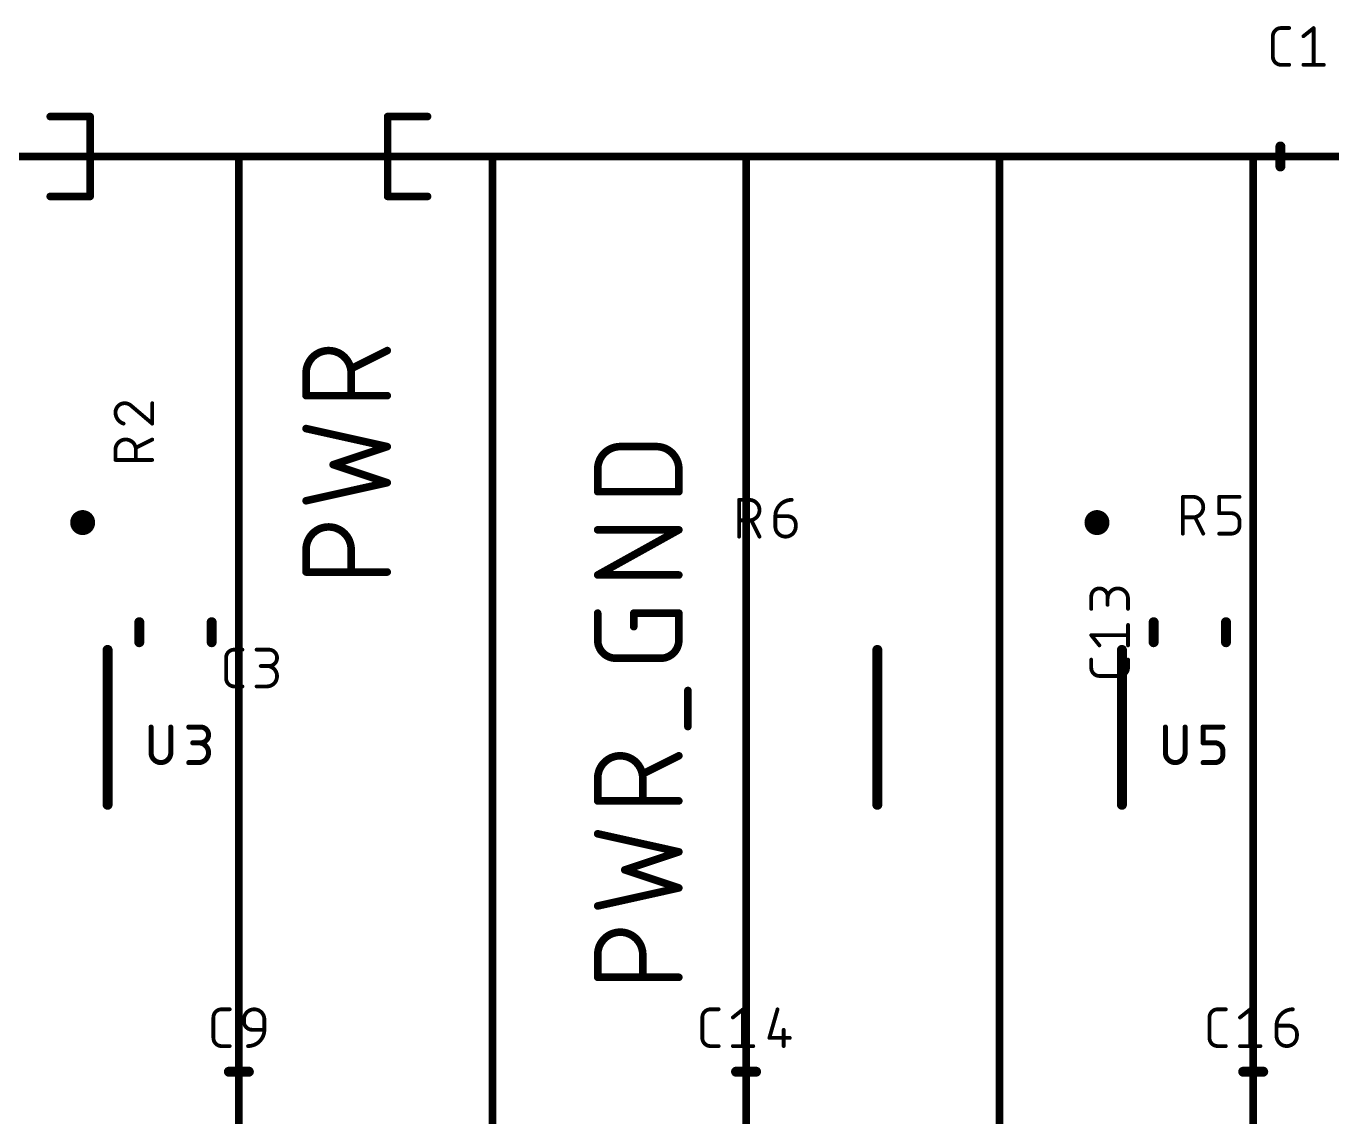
# Model space of a CAD drawing. Extents: x 0 to 95, y -1 to 127.
# Drawn here: x 44 to 70.16, y 21.43 to 43.27 of the extents above; entities that cross this region are included whole.
import ezdxf

# ---------------------------------------------------------------- set-up
doc = ezdxf.new("R2010")
doc.units = 0
doc.layers.add('21', color=253, linetype='CONTINUOUS')
doc.layers.add('25', color=253, linetype='CONTINUOUS')

msp = doc.modelspace()

# ---------------------------------------------------------------- linework, layer by layer
at = {"layer": '21'}
for points, const_width in [([(44.48, 41.46), (45.28, 41.46)], 0.1524), ([(45.28, 41.46), (45.28, 39.86)], 0.1524), ([(51.24, 39.86), (51.24, 41.46)], 0.1524), ([(51.24, 41.46), (52.04, 41.46)], 0.1524), ([(69.125, 40.46), (69.125, 40.86)], 0.2), ([(48.26, 40.66), (43.18, 40.66)], 0.1524), ([(48.26, 40.66), (48.26, -1.25)], 0.1524), ([(53.34, 40.66), (48.26, 40.66)], 0.1524), ([(53.34, 40.66), (53.34, -1.25)], 0.1524), ([(58.42, 40.66), (53.34, 40.66)], 0.1524), ([(58.42, 40.66), (58.42, -1.25)], 0.1524), ([(63.5, 40.66), (58.42, 40.66)], 0.1524), ([(63.5, 40.66), (63.5, -1.25)], 0.1524), ([(68.58, 40.66), (63.5, 40.66)], 0.1524), ([(68.58, 40.66), (68.58, -1.25)], 0.1524), ([(73.66, 40.66), (68.58, 40.66)], 0.1524), ([(45.28, 39.86), (44.48, 39.86)], 0.1524), ([(52.04, 39.86), (51.24, 39.86)], 0.1524), ([(46.265, 30.935), (46.265, 31.335)], 0.2), ([(47.715, 30.935), (47.715, 31.335)], 0.2), ([(66.585, 30.935), (66.585, 31.335)], 0.2), ([(68.035, 30.935), (68.035, 31.335)], 0.2), ([(45.63, 30.78), (45.63, 27.68)], 0.2), ([(61.05, 30.78), (61.05, 27.68)], 0.2), ([(65.95, 30.78), (65.95, 27.68)], 0.2), ([(48.06, 22.335), (48.46, 22.335)], 0.2), ([(58.22, 22.335), (58.62, 22.335)], 0.2), ([(68.38, 22.335), (68.78, 22.335)], 0.2)]:
    msp.add_lwpolyline(points, dxfattribs=dict(at, const_width=const_width))
for points, const_width in [([(44.48, 41.4981, 1), (44.48, 41.4219)], 0.0762), ([(45.3181, 41.46, 1), (45.2419, 41.46)], 0.0762), ([(45.28, 41.4219, 1), (45.28, 41.4981)], 0.0762), ([(51.2781, 41.46, 1), (51.2019, 41.46)], 0.0762), ([(51.24, 41.4981, 1), (51.24, 41.4219)], 0.0762), ([(52.04, 41.4219, 1), (52.04, 41.4981)], 0.0762), ([(69.175, 40.86, 1), (69.075, 40.86)], 0.1), ([(48.2981, 40.66, 1), (48.2219, 40.66)], 0.0762), ([(48.26, 40.6981, 1), (48.26, 40.6219)], 0.0762), ([(48.26, 40.6219, 1), (48.26, 40.6981)], 0.0762), ([(53.3781, 40.66, 1), (53.3019, 40.66)], 0.0762), ([(53.34, 40.6981, 1), (53.34, 40.6219)], 0.0762), ([(53.34, 40.6219, 1), (53.34, 40.6981)], 0.0762), ([(58.4581, 40.66, 1), (58.3819, 40.66)], 0.0762), ([(58.42, 40.6981, 1), (58.42, 40.6219)], 0.0762), ([(58.42, 40.6219, 1), (58.42, 40.6981)], 0.0762), ([(63.5381, 40.66, 1), (63.4619, 40.66)], 0.0762), ([(63.5, 40.6981, 1), (63.5, 40.6219)], 0.0762), ([(63.5, 40.6219, 1), (63.5, 40.6981)], 0.0762), ([(68.6181, 40.66, 1), (68.5419, 40.66)], 0.0762), ([(68.58, 40.6981, 1), (68.58, 40.6219)], 0.0762), ([(68.58, 40.6219, 1), (68.58, 40.6981)], 0.0762), ([(69.075, 40.46, 1), (69.175, 40.46)], 0.1), ([(44.48, 39.8981, 1), (44.48, 39.8219)], 0.0762), ([(45.2419, 39.86, 1), (45.3181, 39.86)], 0.0762), ([(45.28, 39.8219, 1), (45.28, 39.8981)], 0.0762), ([(51.24, 39.8981, 1), (51.24, 39.8219)], 0.0762), ([(51.2019, 39.86, 1), (51.2781, 39.86)], 0.0762), ([(52.04, 39.8219, 1), (52.04, 39.8981)], 0.0762), ([(45.13, 33.205, 1), (45.13, 33.455, 1), (45.13, 33.205)], 0.25), ([(65.45, 33.205, 1), (65.45, 33.455, 1), (65.45, 33.205)], 0.25), ([(46.315, 31.335, 1), (46.215, 31.335)], 0.1), ([(47.765, 31.335, 1), (47.665, 31.335)], 0.1), ([(66.635, 31.335, 1), (66.535, 31.335)], 0.1), ([(68.085, 31.335, 1), (67.985, 31.335)], 0.1), ([(45.68, 30.78, 1), (45.58, 30.78)], 0.1), ([(46.215, 30.935, 1), (46.315, 30.935)], 0.1), ([(47.665, 30.935, 1), (47.765, 30.935)], 0.1), ([(61.1, 30.78, 1), (61, 30.78)], 0.1), ([(66, 30.78, 1), (65.9, 30.78)], 0.1), ([(66.535, 30.935, 1), (66.635, 30.935)], 0.1), ([(67.985, 30.935, 1), (68.085, 30.935)], 0.1), ([(45.58, 27.68, 1), (45.68, 27.68)], 0.1), ([(61, 27.68, 1), (61.1, 27.68)], 0.1), ([(65.9, 27.68, 1), (66, 27.68)], 0.1), ([(48.06, 22.385, 1), (48.06, 22.285)], 0.1), ([(48.46, 22.285, 1), (48.46, 22.385)], 0.1), ([(58.22, 22.385, 1), (58.22, 22.285)], 0.1), ([(58.62, 22.285, 1), (58.62, 22.385)], 0.1), ([(68.38, 22.385, 1), (68.38, 22.285)], 0.1), ([(68.78, 22.285, 1), (68.78, 22.385)], 0.1)]:
    msp.add_lwpolyline(points, format="xyb", dxfattribs=dict(at, const_width=const_width))
at = {"layer": '25'}
for points, const_width in [([(69.1374, 43.2319, 0.4142), (68.9737, 43.0682)], 0.0762), ([(69.1374, 43.251, 1), (69.1374, 43.2129)], 0.0381), ([(69.1374, 43.2129, 1), (69.1374, 43.2509)], 0.0381), ([(69.3011, 43.2129, 1), (69.3011, 43.251)], 0.0381), ([(69.8092, 43.2319, 1), (69.7711, 43.2319)], 0.0381), ([(69.8021, 43.217, 1), (69.7783, 43.2468)], 0.0381), ([(68.9927, 43.0682, 1), (68.9546, 43.0682)], 0.0381), ([(68.9546, 43.0682, 1), (68.9927, 43.0682)], 0.0381), ([(69.5737, 43.0831, 1), (69.5975, 43.0533)], 0.0381), ([(68.9737, 42.659, 0.4142), (69.1374, 42.4953)], 0.0762), ([(68.9927, 42.659, 1), (68.9546, 42.659)], 0.0381), ([(68.9546, 42.659, 1), (68.9927, 42.659)], 0.0381), ([(69.1374, 42.5144, 1), (69.1374, 42.4763)], 0.0381), ([(69.1374, 42.4763, 1), (69.1374, 42.5144)], 0.0381), ([(69.3011, 42.4763, 1), (69.3011, 42.5144)], 0.0381), ([(69.5856, 42.5144, 1), (69.5856, 42.4763)], 0.0381), ([(69.7711, 42.4953, 1), (69.8092, 42.4953)], 0.0381), ([(69.9948, 42.4763, 1), (69.9948, 42.5144)], 0.0381), ([(50.5093, 36.3222, 1), (49.6062, 36.3222)], 0.1524), ([(51.2488, 36.7397, 1), (51.2148, 36.8079)], 0.0762), ([(49.6443, 36.3222, 1), (49.5681, 36.3222)], 0.0762), ([(49.5681, 36.3222, 1), (49.6443, 36.3222)], 0.0762), ([(50.5474, 36.3222, 1), (50.4712, 36.3222)], 0.0762), ([(50.4712, 36.3222, 1), (50.5474, 36.3222)], 0.0762), ([(50.4923, 36.4466, 1), (50.5264, 36.3785)], 0.0762), ([(49.6062, 35.9088, 1), (49.6062, 35.8326)], 0.0762), ([(49.5681, 35.8707, 1), (49.6443, 35.8707)], 0.0762), ([(50.4712, 35.8707, 1), (50.5474, 35.8707)], 0.0762), ([(51.2318, 35.8326, 1), (51.2318, 35.9088)], 0.0762), ([(45.9723, 35.7197, 0.4142), (45.7881, 35.5356)], 0.0762), ([(46.1155, 35.6583, 0.2053), (45.9723, 35.7197)], 0.0762), ([(45.9722, 35.7387, 1), (45.9723, 35.7007)], 0.0381), ([(45.9723, 35.7007, 1), (45.9723, 35.7388)], 0.0381), ([(46.1278, 35.6728, 1), (46.1031, 35.6438)], 0.0381), ([(46.1017, 35.6452, 1), (46.1293, 35.6715)], 0.0381), ([(46.5438, 35.7197, 1), (46.5057, 35.7197)], 0.0381), ([(45.7881, 35.5356, 0.3252), (45.9518, 35.3105)], 0.0762), ([(45.8071, 35.5356, 1), (45.7691, 35.5355)], 0.0381), ([(45.7691, 35.5356, 1), (45.8072, 35.5356)], 0.0381), ([(45.9459, 35.2924, 1), (45.9577, 35.3286)], 0.0381), ([(46.5057, 35.3105, 1), (46.5438, 35.3105)], 0.0381), ([(46.5124, 35.296, 1), (46.537, 35.325)], 0.0381), ([(49.6145, 35.2491, 1), (49.5979, 35.1747)], 0.0762), ([(46.1973, 34.7887, 1), (45.7881, 34.7887)], 0.0762), ([(45.8072, 34.7887, 1), (45.7691, 34.7887)], 0.0381), ([(45.7691, 34.7887, 1), (45.8072, 34.7887)], 0.0381), ([(46.1888, 34.8466, 1), (46.2058, 34.8126)], 0.0381), ([(46.2164, 34.7887, 1), (46.1783, 34.7887)], 0.0381), ([(46.1783, 34.7887, 1), (46.2164, 34.7887)], 0.0381), ([(46.5332, 34.9763, 1), (46.5162, 35.0103)], 0.0381), ([(51.2438, 34.8145, 1), (51.2198, 34.8868)], 0.0762), ([(51.2235, 34.8135, 1), (51.2401, 34.8879)], 0.0762), ([(55.8998, 34.8517, 0.4142), (55.4482, 34.4001)], 0.1524), ([(55.8998, 34.8898, 1), (55.8998, 34.8136)], 0.0762), ([(55.8998, 34.8136, 1), (55.8998, 34.8898)], 0.0762), ([(57.0738, 34.4001, 0.4142), (56.6222, 34.8517)], 0.1524), ([(56.6222, 34.8898, 1), (56.6222, 34.8136)], 0.0762), ([(56.6222, 34.8136, 1), (56.6222, 34.8898)], 0.0762), ([(45.7881, 34.6031, 1), (45.7881, 34.565)], 0.0381), ([(45.7691, 34.5841, 1), (45.8072, 34.5841)], 0.0381), ([(46.1783, 34.5841, 1), (46.2164, 34.5841)], 0.0381), ([(46.5247, 34.565, 1), (46.5247, 34.6031)], 0.0381), ([(50.1601, 34.5256, 1), (50.136, 34.4533)], 0.0762), ([(50.136, 34.5256, 1), (50.1601, 34.4533)], 0.0762), ([(55.4863, 34.4001, 1), (55.4101, 34.4001)], 0.0762), ([(55.4101, 34.4001, 1), (55.4863, 34.4001)], 0.0762), ([(57.1119, 34.4001, 1), (57.0357, 34.4001)], 0.0762), ([(57.0357, 34.4001, 1), (57.1119, 34.4001)], 0.0762), ([(51.2198, 34.0921, 1), (51.2438, 34.1643)], 0.0762), ([(51.2401, 34.091, 1), (51.2235, 34.1654)], 0.0762), ([(55.4482, 33.9867, 1), (55.4482, 33.9105)], 0.0762), ([(57.0738, 33.9105, 1), (57.0738, 33.9867)], 0.0762), ([(49.5979, 33.8041, 1), (49.6145, 33.7298)], 0.0762), ([(55.4101, 33.9486, 1), (55.4863, 33.9486)], 0.0762), ([(57.0357, 33.9486, 1), (57.1119, 33.9486)], 0.0762), ([(58.2803, 33.8038, 1), (58.2803, 33.7657)], 0.0381), ([(58.2994, 33.7847, 1), (58.2613, 33.7847)], 0.0381), ([(58.4849, 33.8038, 1), (58.4849, 33.7657)], 0.0381), ([(58.4849, 33.3755, 1), (58.4849, 33.7847)], 0.0762), ([(58.4849, 33.7657, 1), (58.4849, 33.8038)], 0.0381), ([(59.3341, 33.7847, 0.4142), (59.0067, 33.4573)], 0.0762), ([(59.3341, 33.7657, 1), (59.3341, 33.8037)], 0.0381), ([(67.1893, 33.8447, 1), (67.1513, 33.8447)], 0.0381), ([(67.1703, 33.8638, 1), (67.1703, 33.8257)], 0.0381), ([(67.3749, 33.4355, 1), (67.3749, 33.8447)], 0.0762), ([(67.3749, 33.8638, 1), (67.3749, 33.8257)], 0.0381), ([(67.3749, 33.8257, 1), (67.3749, 33.8638)], 0.0381), ([(67.8967, 33.8638, 1), (67.8967, 33.8257)], 0.0381), ([(67.9158, 33.8447, 1), (67.8777, 33.8447)], 0.0381), ([(68.3059, 33.8257, 1), (68.3059, 33.8638)], 0.0381), ([(59.0067, 33.4764, 1), (59.0067, 33.4383)], 0.0381), ([(59.0258, 33.4573, 1), (58.9877, 33.4573)], 0.0381), ([(59.4159, 33.2936, 0.4142), (59.2522, 33.4573)], 0.0762), ([(59.2522, 33.4764, 1), (59.2522, 33.4383)], 0.0381), ([(59.2522, 33.4383, 1), (59.2522, 33.4764)], 0.0381), ([(67.8967, 33.5364, 1), (67.8967, 33.4983)], 0.0381), ([(67.8777, 33.5173, 1), (67.9158, 33.5173)], 0.0381), ([(68.1422, 33.5364, 1), (68.1422, 33.4983)], 0.0381), ([(68.3059, 33.3536, 0.4142), (68.1422, 33.5173)], 0.0762), ([(68.1422, 33.4983, 1), (68.1422, 33.5364)], 0.0381), ([(50.5093, 32.7911, 1), (49.6062, 32.7911)], 0.1524), ([(55.4482, 33.2225, 1), (55.4482, 33.1463)], 0.0762), ([(57.0923, 33.151, 1), (57.0553, 33.2177)], 0.0762), ([(57.0738, 33.1463, 1), (57.0738, 33.2225)], 0.0762), ([(58.2803, 33.3945, 1), (58.2803, 33.3564)], 0.0381), ([(58.4849, 33.3945, 1), (58.4849, 33.3564)], 0.0381), ([(58.4849, 33.3564, 1), (58.4849, 33.3945)], 0.0381), ([(58.5429, 33.384, 1), (58.5088, 33.367)], 0.0381), ([(58.9877, 33.4573, 1), (59.0258, 33.4573)], 0.0381), ([(59.0067, 33.2527, 1), (59.4159, 33.2527)], 0.0762), ([(59.0258, 33.2527, 1), (58.9877, 33.2527)], 0.0381), ([(58.9877, 33.2527, 1), (59.0258, 33.2527)], 0.0381), ([(59.435, 33.2936, 1), (59.3969, 33.2936)], 0.0381), ([(59.3969, 33.2936, 1), (59.435, 33.2936)], 0.0381), ([(59.435, 33.2527, 1), (59.3969, 33.2527)], 0.0381), ([(59.3969, 33.2527, 1), (59.435, 33.2527)], 0.0381), ([(67.1703, 33.4545, 1), (67.1703, 33.4164)], 0.0381), ([(67.3749, 33.4545, 1), (67.3749, 33.4164)], 0.0381), ([(67.3749, 33.4164, 1), (67.3749, 33.4545)], 0.0381), ([(67.4329, 33.444, 1), (67.3988, 33.427)], 0.0381), ([(68.1422, 33.1081, 0.4142), (68.3059, 33.2718)], 0.0762), ([(68.325, 33.3536, 1), (68.2869, 33.3536)], 0.0381), ([(68.2869, 33.3536, 1), (68.325, 33.3536)], 0.0381), ([(68.325, 33.2718, 1), (68.2869, 33.2718)], 0.0381), ([(68.2869, 33.2718, 1), (68.325, 33.2718)], 0.0381), ([(58.2613, 33.0481, 1), (58.2994, 33.0481)], 0.0381), ([(58.6725, 33.0396, 1), (58.7066, 33.0566)], 0.0381), ([(67.1513, 33.1081, 1), (67.1893, 33.1081)], 0.0381), ([(67.5625, 33.0996, 1), (67.5966, 33.1166)], 0.0381), ([(67.8967, 33.1272, 1), (67.8967, 33.0891)], 0.0381), ([(68.1422, 33.1272, 1), (68.1422, 33.0891)], 0.0381), ([(68.1422, 33.0891, 1), (68.1422, 33.1272)], 0.0381), ([(49.6443, 32.7911, 1), (49.5681, 32.7911)], 0.0762), ([(49.5681, 32.7911, 1), (49.6443, 32.7911)], 0.0762), ([(50.5474, 32.7911, 1), (50.4712, 32.7911)], 0.0762), ([(50.4712, 32.7911, 1), (50.5474, 32.7911)], 0.0762), ([(49.6062, 32.3777, 1), (49.6062, 32.3015)], 0.0762), ([(49.5681, 32.3396, 1), (49.6443, 32.3396)], 0.0762), ([(50.4712, 32.3396, 1), (50.5474, 32.3396)], 0.0762), ([(51.2318, 32.3015, 1), (51.2318, 32.3777)], 0.0762), ([(55.4482, 32.3193, 1), (55.4482, 32.2431)], 0.0762), ([(55.4297, 32.3145, 1), (55.4667, 32.2479)], 0.0762), ([(57.0738, 32.2431, 1), (57.0738, 32.3193)], 0.0762), ([(65.6627, 31.8476, 1), (65.3353, 31.8476)], 0.0762), ([(66.0719, 31.8067, 1), (65.6627, 31.8067)], 0.0762), ([(65.3543, 31.8476, 1), (65.3163, 31.8476)], 0.0381), ([(65.3163, 31.8476, 1), (65.3543, 31.8476)], 0.0381), ([(65.6817, 31.8476, 1), (65.6436, 31.8476)], 0.0381), ([(65.6436, 31.8476, 1), (65.6817, 31.8476)], 0.0381), ([(65.6436, 31.8067, 1), (65.6817, 31.8067)], 0.0381), ([(65.6436, 31.6839, 1), (65.6817, 31.6839)], 0.0381), ([(66.0909, 31.8067, 1), (66.0529, 31.8067)], 0.0381), ([(66.0529, 31.8067, 1), (66.0909, 31.8067)], 0.0381), ([(55.4863, 31.517, 1), (55.4101, 31.517)], 0.0762), ([(56.2088, 31.517, 1), (56.1326, 31.517)], 0.0762), ([(56.1707, 31.5551, 1), (56.1707, 31.4789)], 0.0762), ([(57.1119, 31.517, 1), (57.0357, 31.517)], 0.0762), ([(57.0738, 31.4789, 1), (57.0738, 31.5551)], 0.0762), ([(65.3163, 31.6021, 1), (65.3543, 31.6021)], 0.0381), ([(66.0529, 31.6021, 1), (66.0909, 31.6021)], 0.0381), ([(56.1326, 31.2461, 1), (56.2088, 31.2461)], 0.0762), ([(66.0909, 31.2798, 1), (66.0529, 31.2798)], 0.0381), ([(55.4482, 30.9752, 0.4142), (55.8094, 30.6139)], 0.1524), ([(55.4863, 30.9752, 1), (55.4101, 30.9751)], 0.0762), ([(55.4101, 30.9752, 1), (55.4863, 30.9752)], 0.0762), ([(56.7126, 30.6139, 0.4142), (57.0738, 30.9752)], 0.1524), ([(57.1119, 30.9752, 1), (57.0357, 30.9752)], 0.0762), ([(57.0357, 30.9752, 1), (57.1119, 30.9752)], 0.0762), ([(65.3502, 31.0871, 1), (65.3204, 31.0633)], 0.0381), ([(65.3353, 31.0942, 1), (65.3353, 31.0561)], 0.0381), ([(65.4841, 30.8587, 1), (65.5139, 30.8825)], 0.0381), ([(66.0529, 30.8706, 1), (66.0909, 30.8706)], 0.0381), ([(66.0719, 31.0561, 1), (66.0719, 31.0942)], 0.0381), ([(48.1671, 30.7859, 0.4142), (48.0034, 30.6222)], 0.0762), ([(48.0225, 30.6222, 1), (47.9844, 30.6222)], 0.0381), ([(47.9844, 30.6222, 1), (48.0225, 30.6222)], 0.0381), ([(48.1671, 30.805, 1), (48.1671, 30.7669)], 0.0381), ([(48.1671, 30.7669, 1), (48.1671, 30.8049)], 0.0381), ([(48.3308, 30.7669, 1), (48.3308, 30.805)], 0.0381), ([(48.6153, 30.805, 1), (48.6153, 30.7669)], 0.0381), ([(48.8609, 30.4585, 1), (48.8609, 30.7859)], 0.0762), ([(48.8609, 30.805, 1), (48.8609, 30.7669)], 0.0381), ([(48.8609, 30.7669, 1), (48.8609, 30.805)], 0.0381), ([(55.8094, 30.652, 1), (55.8094, 30.5758)], 0.0762), ([(55.8094, 30.5758, 1), (55.8094, 30.652)], 0.0762), ([(56.7126, 30.652, 1), (56.7126, 30.5758)], 0.0762), ([(56.7126, 30.5758, 1), (56.7126, 30.652)], 0.0762), ([(65.3543, 30.5861, 1), (65.3163, 30.5861)], 0.0381), ([(66.0909, 30.5861, 1), (66.0529, 30.5861)], 0.0381), ([(48.6972, 30.4776, 1), (48.6972, 30.4395)], 0.0381), ([(48.82, 30.0493, 1), (48.82, 30.4585)], 0.0762), ([(48.82, 30.4776, 1), (48.82, 30.4395)], 0.0381), ([(48.8609, 30.4776, 1), (48.8609, 30.4395)], 0.0381), ([(48.8609, 30.4395, 1), (48.8609, 30.4776)], 0.0381), ([(65.3353, 30.4224, 0.4142), (65.499, 30.2587)], 0.0762), ([(65.3543, 30.4224, 1), (65.3162, 30.4224)], 0.0381), ([(65.3163, 30.4224, 1), (65.3543, 30.4224)], 0.0381), ([(65.9082, 30.2587, 0.4142), (66.0719, 30.4224)], 0.0762), ([(66.0909, 30.4224, 1), (66.0529, 30.4224)], 0.0381), ([(66.0529, 30.4224, 1), (66.0909, 30.4224)], 0.0381), ([(48.0034, 30.213, 0.4142), (48.1671, 30.0493)], 0.0762), ([(48.0225, 30.213, 1), (47.9844, 30.213)], 0.0381), ([(47.9844, 30.213, 1), (48.0225, 30.213)], 0.0381), ([(48.1671, 30.0684, 1), (48.1671, 30.0303)], 0.0381), ([(48.1671, 30.0303, 1), (48.1671, 30.0684)], 0.0381), ([(48.3308, 30.0303, 1), (48.3308, 30.0684)], 0.0381), ([(48.6153, 30.0684, 1), (48.6153, 30.0303)], 0.0381), ([(48.82, 30.0684, 1), (48.82, 30.0303)], 0.0381), ([(48.82, 30.0303, 1), (48.82, 30.0684)], 0.0381), ([(65.499, 30.2777, 1), (65.499, 30.2396)], 0.0381), ([(65.499, 30.2396, 1), (65.499, 30.2777)], 0.0381), ([(65.9082, 30.2777, 1), (65.9082, 30.2396)], 0.0381), ([(65.9082, 30.2396, 1), (65.9082, 30.2777)], 0.0381), ([(57.2925, 29.9678, 1), (57.2163, 29.9678)], 0.0762), ([(46.5262, 29.236, 1), (46.4754, 29.236)], 0.0508), ([(46.9213, 29.236, 1), (46.8705, 29.236)], 0.0508), ([(47.2567, 29.2614, 1), (47.2567, 29.2106)], 0.0508), ([(47.4938, 28.9199, 1), (47.4938, 29.236)], 0.1016), ([(47.4938, 29.2614, 1), (47.4938, 29.2106)], 0.0508), ([(47.4938, 29.2106, 1), (47.4938, 29.2614)], 0.0508), ([(57.2163, 29.2453, 1), (57.2925, 29.2453)], 0.0762), ([(66.8462, 29.236, 1), (66.7954, 29.236)], 0.0508), ([(67.2413, 29.236, 1), (67.1905, 29.236)], 0.0508), ([(67.6021, 29.236, 1), (67.5513, 29.236)], 0.0508), ([(67.5767, 29.2614, 1), (67.5767, 29.2106)], 0.0508), ([(67.9718, 29.2106, 1), (67.9718, 29.2614)], 0.0508), ([(47.3357, 28.9453, 1), (47.3357, 28.8945)], 0.0508), ([(47.4543, 28.5248, 1), (47.4543, 28.9199)], 0.1016), ([(47.4543, 28.9453, 1), (47.4543, 28.8945)], 0.0508), ([(47.4938, 28.9453, 1), (47.4938, 28.8945)], 0.0508), ([(47.4938, 28.8945, 1), (47.4938, 28.9453)], 0.0508), ([(67.5767, 28.9453, 1), (67.5767, 28.8945)], 0.0508), ([(67.5513, 28.9199, 1), (67.6021, 28.9199)], 0.0508), ([(67.9718, 28.7619, 0.4142), (67.8138, 28.9199)], 0.1016), ([(67.8138, 28.9453, 1), (67.8138, 28.8945)], 0.0508), ([(67.8138, 28.8945, 1), (67.8138, 28.9453)], 0.0508), ([(67.9972, 28.7619, 1), (67.9464, 28.7619)], 0.0508), ([(67.9464, 28.7619, 1), (67.9972, 28.7619)], 0.0508), ([(46.5008, 28.7224, 1), (46.8959, 28.7224)], 0.1016), ([(46.5262, 28.7224, 1), (46.4754, 28.7224)], 0.0508), ([(46.4754, 28.7224, 1), (46.5262, 28.7224)], 0.0508), ([(46.9213, 28.7224, 1), (46.8705, 28.7224)], 0.0508), ([(46.8705, 28.7224, 1), (46.9213, 28.7224)], 0.0508), ([(47.2567, 28.5502, 1), (47.2567, 28.4994)], 0.0508), ([(47.4543, 28.5502, 1), (47.4543, 28.4994)], 0.0508), ([(47.4543, 28.4994, 1), (47.4543, 28.5502)], 0.0508), ([(56.3513, 28.2089, 1), (55.4482, 28.2089)], 0.1524), ([(57.0908, 28.6264, 1), (57.0568, 28.6945)], 0.0762), ([(66.8208, 28.7224, 1), (67.2159, 28.7224)], 0.1016), ([(66.8462, 28.7224, 1), (66.7954, 28.7224)], 0.0508), ([(66.7954, 28.7224, 1), (66.8462, 28.7224)], 0.0508), ([(67.2413, 28.7224, 1), (67.1905, 28.7224)], 0.0508), ([(67.1905, 28.7224, 1), (67.2413, 28.7224)], 0.0508), ([(67.5767, 28.5502, 1), (67.5767, 28.4994)], 0.0508), ([(67.8138, 28.5248, 0.4142), (67.9718, 28.6828)], 0.1016), ([(67.8138, 28.5502, 1), (67.8138, 28.4994)], 0.0508), ([(67.8138, 28.4994, 1), (67.8138, 28.5502)], 0.0508), ([(67.9972, 28.6828, 1), (67.9464, 28.6828)], 0.0508), ([(67.9464, 28.6828, 1), (67.9972, 28.6828)], 0.0508), ([(55.4863, 28.2089, 1), (55.4101, 28.2089)], 0.0762), ([(56.3343, 28.3333, 1), (56.3684, 28.2651)], 0.0762), ([(56.3894, 28.2089, 1), (56.3132, 28.2089)], 0.0762), ([(55.4101, 28.2089, 1), (55.4863, 28.2089)], 0.0762), ([(56.3132, 28.2089, 1), (56.3894, 28.2089)], 0.0762), ([(55.4482, 27.7954, 1), (55.4482, 27.7192)], 0.0762), ([(55.4101, 27.7573, 1), (55.4863, 27.7573)], 0.0762), ([(56.3132, 27.7573, 1), (56.3894, 27.7573)], 0.0762), ([(57.0738, 27.7192, 1), (57.0738, 27.7954)], 0.0762), ([(55.4565, 27.1358, 1), (55.4399, 27.0614)], 0.0762), ([(57.0858, 26.7012, 1), (57.0618, 26.7735)], 0.0762), ([(57.0655, 26.7001, 1), (57.0821, 26.7745)], 0.0762), ([(56.0021, 26.4122, 1), (55.978, 26.3399)], 0.0762), ([(55.978, 26.4122, 1), (56.0021, 26.3399)], 0.0762), ([(57.0618, 25.9787, 1), (57.0858, 26.051)], 0.0762), ([(57.0821, 25.9777, 1), (57.0655, 26.052)], 0.0762), ([(55.4399, 25.6908, 1), (55.4565, 25.6164)], 0.0762), ([(56.3513, 24.6778, 1), (55.4482, 24.6778)], 0.1524), ([(55.4863, 24.6778, 1), (55.4101, 24.6778)], 0.0762), ([(55.4101, 24.6778, 1), (55.4863, 24.6778)], 0.0762), ([(56.3894, 24.6778, 1), (56.3132, 24.6778)], 0.0762), ([(56.3132, 24.6778, 1), (56.3894, 24.6778)], 0.0762), ([(55.4482, 24.2643, 1), (55.4482, 24.1881)], 0.0762), ([(55.4101, 24.2262, 1), (55.4863, 24.2262)], 0.0762), ([(56.3132, 24.2262, 1), (56.3894, 24.2262)], 0.0762), ([(57.0738, 24.1881, 1), (57.0738, 24.2643)], 0.0762), ([(47.9131, 23.5847, 0.4142), (47.7494, 23.421)], 0.0762), ([(47.9131, 23.6038, 1), (47.9131, 23.5657)], 0.0381), ([(47.9131, 23.5657, 1), (47.9131, 23.6037)], 0.0381), ([(48.0768, 23.5657, 1), (48.0768, 23.6038)], 0.0381), ([(48.7706, 23.3801, 1), (48.3613, 23.3801)], 0.0762), ([(57.7074, 23.5847, 0.4142), (57.5437, 23.421)], 0.0762), ([(57.7074, 23.6038, 1), (57.7074, 23.5657)], 0.0381), ([(57.7074, 23.5657, 1), (57.7074, 23.6037)], 0.0381), ([(57.8711, 23.5657, 1), (57.8711, 23.6038)], 0.0381), ([(58.3792, 23.5847, 1), (58.3411, 23.5847)], 0.0381), ([(58.3721, 23.5698, 1), (58.3483, 23.5996)], 0.0381), ([(59.0691, 23.5795, 1), (59.0325, 23.5899)], 0.0381), ([(67.8674, 23.5847, 0.4142), (67.7037, 23.421)], 0.0762), ([(67.8674, 23.6038, 1), (67.8674, 23.5657)], 0.0381), ([(67.8674, 23.5657, 1), (67.8674, 23.6037)], 0.0381), ([(68.0311, 23.5657, 1), (68.0311, 23.6038)], 0.0381), ([(68.5392, 23.5847, 1), (68.5011, 23.5847)], 0.0381), ([(68.5321, 23.5698, 1), (68.5083, 23.5996)], 0.0381), ([(69.3745, 23.5847, 0.4142), (69.0471, 23.2573)], 0.0762), ([(69.3745, 23.5657, 1), (69.3745, 23.6037)], 0.0381), ([(47.7685, 23.421, 1), (47.7304, 23.421)], 0.0381), ([(47.7304, 23.421, 1), (47.7685, 23.421)], 0.0381), ([(48.3613, 23.3392, 0.4142), (48.525, 23.1755)], 0.0762), ([(48.3804, 23.3801, 1), (48.3423, 23.3801)], 0.0381), ([(48.3423, 23.3801, 1), (48.3804, 23.3801)], 0.0381), ([(48.3804, 23.3392, 1), (48.3423, 23.3392)], 0.0381), ([(48.3423, 23.3392, 1), (48.3804, 23.3392)], 0.0381), ([(48.7896, 23.3801, 1), (48.7515, 23.3801)], 0.0381), ([(48.7515, 23.3801, 1), (48.7896, 23.3801)], 0.0381), ([(57.5627, 23.421, 1), (57.5246, 23.421)], 0.0381), ([(57.5246, 23.421, 1), (57.5627, 23.421)], 0.0381), ([(58.1437, 23.4359, 1), (58.1675, 23.4061)], 0.0381), ([(67.7227, 23.421, 1), (67.6846, 23.421)], 0.0381), ([(67.6846, 23.421, 1), (67.7227, 23.421)], 0.0381), ([(68.3037, 23.4359, 1), (68.3275, 23.4061)], 0.0381), ([(69.0471, 23.2764, 1), (69.0471, 23.2383)], 0.0381), ([(69.0662, 23.2573, 1), (69.0281, 23.2573)], 0.0381), ([(69.4563, 23.0936, 0.4142), (69.2926, 23.2573)], 0.0762), ([(69.2926, 23.2764, 1), (69.2926, 23.2383)], 0.0381), ([(69.2926, 23.2383, 1), (69.2926, 23.2764)], 0.0381), ([(47.7494, 23.0118, 0.4142), (47.9131, 22.8481)], 0.0762), ([(47.7685, 23.0118, 1), (47.7304, 23.0118)], 0.0381), ([(47.7304, 23.0118, 1), (47.7685, 23.0118)], 0.0381), ([(48.4432, 22.8481, 0.4142), (48.7706, 23.1755)], 0.0762), ([(48.525, 23.1945, 1), (48.525, 23.1564)], 0.0381), ([(48.525, 23.1564, 1), (48.525, 23.1945)], 0.0381), ([(48.7896, 23.1755, 1), (48.7515, 23.1755)], 0.0381), ([(48.7515, 23.1755, 1), (48.7896, 23.1755)], 0.0381), ([(48.7706, 23.1564, 1), (48.7706, 23.1945)], 0.0381), ([(57.5627, 23.0118, 1), (57.5246, 23.0118)], 0.0381), ([(57.5246, 23.0118, 1), (57.5627, 23.0118)], 0.0381), ([(57.5437, 23.0118, 0.4142), (57.7074, 22.8481)], 0.0762), ([(58.8871, 23.0308, 1), (58.8871, 22.9927)], 0.0381), ([(58.8688, 23.017, 1), (58.9054, 23.0066)], 0.0381), ([(59.1926, 23.1755, 1), (59.1545, 23.1755)], 0.0381), ([(59.2963, 22.9927, 1), (59.2963, 23.0308)], 0.0381), ([(67.7037, 23.0118, 0.4142), (67.8674, 22.8481)], 0.0762), ([(67.7227, 23.0118, 1), (67.6846, 23.0118)], 0.0381), ([(67.6846, 23.0118, 1), (67.7227, 23.0118)], 0.0381), ([(69.0471, 23.0527, 1), (69.4563, 23.0527)], 0.0762), ([(69.0281, 23.2573, 1), (69.0662, 23.2573)], 0.0381), ([(69.0661, 23.0527, 1), (69.0281, 23.0527)], 0.0381), ([(69.0281, 23.0527, 1), (69.0662, 23.0527)], 0.0381), ([(69.4754, 23.0936, 1), (69.4373, 23.0936)], 0.0381), ([(69.4373, 23.0936, 1), (69.4754, 23.0936)], 0.0381), ([(69.4754, 23.0527, 1), (69.4373, 23.0527)], 0.0381), ([(69.4373, 23.0527, 1), (69.4754, 23.0527)], 0.0381), ([(47.9131, 22.8672, 1), (47.9131, 22.8291)], 0.0381), ([(47.9131, 22.8291, 1), (47.9131, 22.8672)], 0.0381), ([(48.0768, 22.8291, 1), (48.0768, 22.8672)], 0.0381), ([(48.4432, 22.8671, 1), (48.4432, 22.829)], 0.0381), ([(57.7074, 22.8672, 1), (57.7074, 22.8291)], 0.0381), ([(57.7074, 22.8291, 1), (57.7074, 22.8672)], 0.0381), ([(57.8711, 22.8291, 1), (57.8711, 22.8672)], 0.0381), ([(58.1556, 22.8672, 1), (58.1556, 22.8291)], 0.0381), ([(58.3411, 22.8481, 1), (58.3792, 22.8481)], 0.0381), ([(58.5648, 22.8291, 1), (58.5648, 22.8672)], 0.0381), ([(59.1545, 22.8481, 1), (59.1926, 22.8481)], 0.0381), ([(67.8674, 22.8672, 1), (67.8674, 22.8291)], 0.0381), ([(67.8674, 22.8291, 1), (67.8674, 22.8672)], 0.0381), ([(68.0311, 22.8291, 1), (68.0311, 22.8672)], 0.0381), ([(68.3156, 22.8672, 1), (68.3156, 22.8291)], 0.0381), ([(68.5011, 22.8481, 1), (68.5392, 22.8481)], 0.0381), ([(68.7248, 22.8291, 1), (68.7248, 22.8672)], 0.0381)]:
    msp.add_lwpolyline(points, format="xyb", dxfattribs=dict(at, const_width=const_width))
for points, const_width in [([(69.1374, 43.2319), (69.3011, 43.2319)], 0.0762), ([(69.5856, 43.0682), (69.7902, 43.2319)], 0.0762), ([(69.7902, 43.2319), (69.7902, 42.4953)], 0.0762), ([(68.9737, 42.659), (68.9737, 43.0682)], 0.0762), ([(69.3011, 42.4953), (69.1374, 42.4953)], 0.0762), ([(69.5856, 42.4953), (69.9948, 42.4953)], 0.0762), ([(51.2318, 36.7738), (50.5093, 36.4126)], 0.1524), ([(49.6062, 35.8707), (49.6062, 36.3222)], 0.1524), ([(50.5093, 36.3222), (50.5093, 35.8707)], 0.1524), ([(51.2318, 35.8707), (49.6062, 35.8707)], 0.1524), ([(46.1155, 35.6583), (46.5247, 35.3105)], 0.0762), ([(46.5247, 35.3105), (46.5247, 35.7197)], 0.0762), ([(51.2318, 34.8507), (49.6062, 35.2119)], 0.1524), ([(45.7881, 34.5841), (45.7881, 34.7887)], 0.0762), ([(46.5247, 34.9933), (46.1973, 34.8296)], 0.0762), ([(46.1973, 34.7887), (46.1973, 34.5841)], 0.0762), ([(50.1481, 34.4894), (51.2318, 34.8507)], 0.1524), ([(55.8998, 34.8517), (56.6222, 34.8517)], 0.1524), ([(46.5247, 34.5841), (45.7881, 34.5841)], 0.0762), ([(51.2318, 34.1282), (50.1481, 34.4894)], 0.1524), ([(55.4482, 33.9486), (55.4482, 34.4001)], 0.1524), ([(57.0738, 34.4001), (57.0738, 33.9486)], 0.1524), ([(49.6062, 33.767), (51.2318, 34.1282)], 0.1524), ([(57.0738, 33.9486), (55.4482, 33.9486)], 0.1524), ([(58.2803, 33.0481), (58.2803, 33.7847)], 0.0762), ([(58.2803, 33.7847), (58.4849, 33.7847)], 0.0762), ([(67.1703, 33.1081), (67.1703, 33.8447)], 0.0762), ([(67.1703, 33.8447), (67.3749, 33.8447)], 0.0762), ([(67.8967, 33.5173), (67.8967, 33.8447)], 0.0762), ([(67.8967, 33.8447), (68.3059, 33.8447)], 0.0762), ([(59.0067, 33.4573), (59.2522, 33.4573)], 0.0762), ([(59.0067, 33.2527), (59.0067, 33.4573)], 0.0762), ([(68.1422, 33.5173), (67.8967, 33.5173)], 0.0762), ([(55.4482, 32.2812), (57.0738, 33.1844)], 0.1524), ([(57.0738, 33.1844), (55.4482, 33.1844)], 0.1524), ([(58.4849, 33.3755), (58.2803, 33.3755)], 0.0762), ([(58.6895, 33.0481), (58.5258, 33.3755)], 0.0762), ([(59.4159, 33.2936), (59.4159, 33.2527)], 0.0762), ([(67.3749, 33.4355), (67.1703, 33.4355)], 0.0762), ([(67.5795, 33.1081), (67.4158, 33.4355)], 0.0762), ([(68.3059, 33.2718), (68.3059, 33.3536)], 0.0762), ([(67.8967, 33.1081), (68.1422, 33.1081)], 0.0762), ([(49.6062, 32.3396), (49.6062, 32.7911)], 0.1524), ([(50.5093, 32.7911), (50.5093, 32.3396)], 0.1524), ([(51.2318, 32.3396), (49.6062, 32.3396)], 0.1524), ([(57.0738, 32.2812), (55.4482, 32.2812)], 0.1524), ([(65.3353, 31.6021), (65.3353, 31.8476)], 0.0762), ([(65.6627, 31.8476), (65.6627, 31.6839)], 0.0762), ([(66.0719, 31.6021), (66.0719, 31.8067)], 0.0762), ([(55.4482, 30.9752), (55.4482, 31.517)], 0.1524), ([(56.1707, 31.2461), (56.1707, 31.517)], 0.1524), ([(56.1707, 31.517), (57.0738, 31.517)], 0.1524), ([(57.0738, 31.517), (57.0738, 30.9752)], 0.1524), ([(66.0719, 30.8706), (66.0719, 31.2798)], 0.0762), ([(65.499, 30.8706), (65.3353, 31.0752)], 0.0762), ([(65.3353, 31.0752), (66.0719, 31.0752)], 0.0762), ([(48.0034, 30.213), (48.0034, 30.6222)], 0.0762), ([(48.1671, 30.7859), (48.3308, 30.7859)], 0.0762), ([(48.6153, 30.7859), (48.8609, 30.7859)], 0.0762), ([(56.7126, 30.6139), (55.8094, 30.6139)], 0.1524), ([(65.3353, 30.4224), (65.3353, 30.5861)], 0.0762), ([(66.0719, 30.5861), (66.0719, 30.4224)], 0.0762), ([(48.8609, 30.4585), (48.6972, 30.4585)], 0.0762), ([(48.3308, 30.0493), (48.1671, 30.0493)], 0.0762), ([(48.6153, 30.0493), (48.82, 30.0493)], 0.0762), ([(65.9082, 30.2587), (65.499, 30.2587)], 0.0762), ([(57.2544, 29.2453), (57.2544, 29.9678)], 0.1524), ([(46.5008, 29.236), (46.5008, 28.7224)], 0.1016), ([(46.8959, 28.7224), (46.8959, 29.236)], 0.1016), ([(47.2567, 29.236), (47.4938, 29.236)], 0.1016), ([(66.8208, 29.236), (66.8208, 28.7224)], 0.1016), ([(67.2159, 28.7224), (67.2159, 29.236)], 0.1016), ([(67.5767, 28.9199), (67.5767, 29.236)], 0.1016), ([(67.5767, 29.236), (67.9718, 29.236)], 0.1016), ([(47.4938, 28.9199), (47.3357, 28.9199)], 0.1016), ([(67.8138, 28.9199), (67.5767, 28.9199)], 0.1016), ([(67.9718, 28.6828), (67.9718, 28.7619)], 0.1016), ([(47.2567, 28.5248), (47.4543, 28.5248)], 0.1016), ([(57.0738, 28.6605), (56.3513, 28.2992)], 0.1524), ([(67.5767, 28.5248), (67.8138, 28.5248)], 0.1016), ([(55.4482, 27.7573), (55.4482, 28.2089)], 0.1524), ([(56.3513, 28.2089), (56.3513, 27.7573)], 0.1524), ([(57.0738, 27.7573), (55.4482, 27.7573)], 0.1524), ([(57.0738, 26.7373), (55.4482, 27.0986)], 0.1524), ([(55.9901, 26.3761), (57.0738, 26.7373)], 0.1524), ([(57.0738, 26.0149), (55.9901, 26.3761)], 0.1524), ([(55.4482, 25.6536), (57.0738, 26.0149)], 0.1524), ([(55.4482, 24.2262), (55.4482, 24.6778)], 0.1524), ([(56.3513, 24.6778), (56.3513, 24.2262)], 0.1524), ([(57.0738, 24.2262), (55.4482, 24.2262)], 0.1524), ([(47.9131, 23.5847), (48.0768, 23.5847)], 0.0762), ([(57.7074, 23.5847), (57.8711, 23.5847)], 0.0762), ([(58.1556, 23.421), (58.3602, 23.5847)], 0.0762), ([(58.3602, 23.5847), (58.3602, 22.8481)], 0.0762), ([(59.0508, 23.5847), (58.8871, 23.0118)], 0.0762), ([(67.8674, 23.5847), (68.0311, 23.5847)], 0.0762), ([(68.3156, 23.421), (68.5202, 23.5847)], 0.0762), ([(68.5202, 23.5847), (68.5202, 22.8481)], 0.0762), ([(47.7494, 23.0118), (47.7494, 23.421)], 0.0762), ([(48.3613, 23.3392), (48.3613, 23.3801)], 0.0762), ([(48.7706, 23.3801), (48.7706, 23.1755)], 0.0762), ([(57.5437, 23.0118), (57.5437, 23.421)], 0.0762), ([(67.7037, 23.0118), (67.7037, 23.421)], 0.0762), ([(69.0471, 23.2573), (69.2926, 23.2573)], 0.0762), ([(69.0471, 23.0527), (69.0471, 23.2573)], 0.0762), ([(48.7706, 23.1755), (48.525, 23.1755)], 0.0762), ([(58.8871, 23.0118), (59.2963, 23.0118)], 0.0762), ([(59.1736, 23.1755), (59.1736, 22.8481)], 0.0762), ([(69.4563, 23.0936), (69.4563, 23.0527)], 0.0762), ([(48.0768, 22.8481), (47.9131, 22.8481)], 0.0762), ([(57.8711, 22.8481), (57.7074, 22.8481)], 0.0762), ([(58.1556, 22.8481), (58.5648, 22.8481)], 0.0762), ([(68.0311, 22.8481), (67.8674, 22.8481)], 0.0762), ([(68.3156, 22.8481), (68.7248, 22.8481)], 0.0762)]:
    msp.add_lwpolyline(points, dxfattribs=dict(at, const_width=const_width))

doc.saveas('drawing.dxf')
